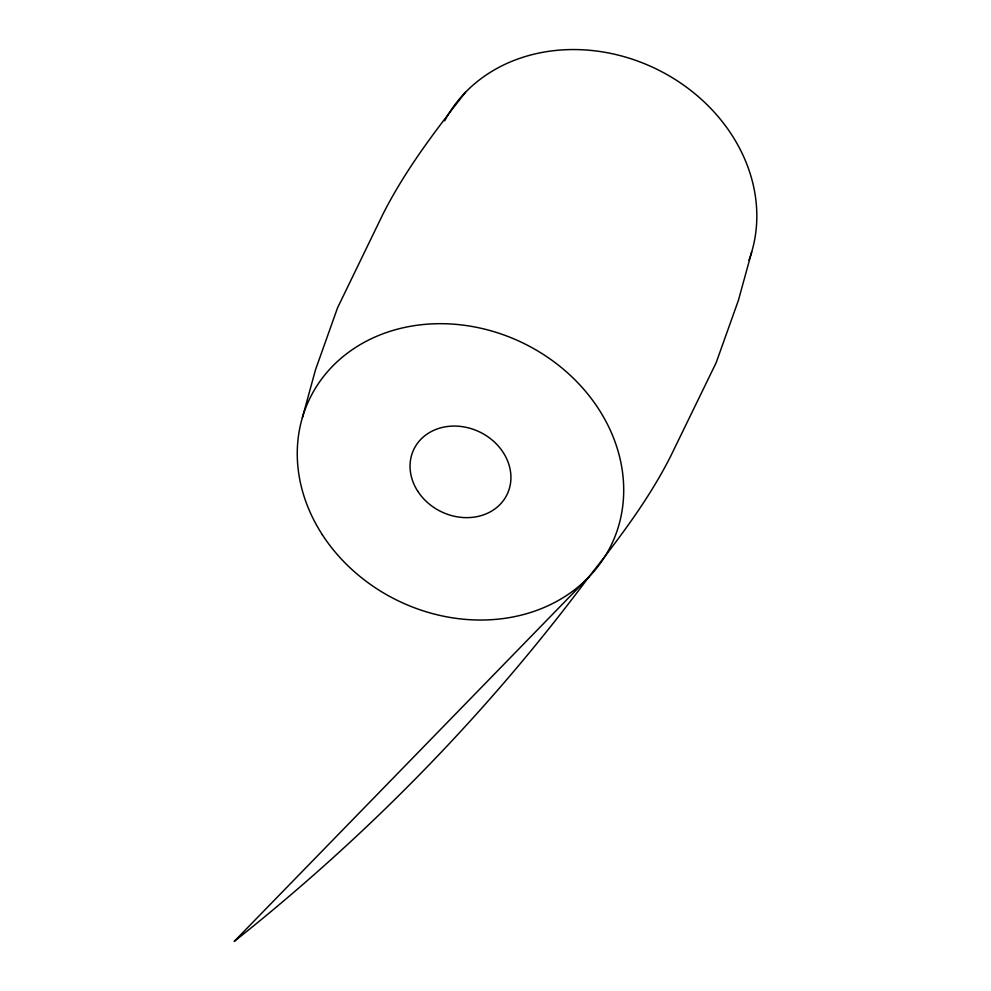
<?xml version="1.0" encoding="UTF-8"?>
<svg xmlns="http://www.w3.org/2000/svg" width="991" height="991" viewBox="0 0 991 991"><rect width="100%" height="100%" fill="white"/><g stroke="black" fill="none" stroke-linecap="round" stroke-linejoin="round"><path stroke-width="1.49" d="M302.404 417.583L315.534 369.68L337.584 307.743L382.836 214.378C405.084 170.341 435.16 130.837 465.559 92.2M751.686 251.999L738.406 300.36L716.146 362.743L670.758 456.046C648.659 499.786 618.731 538.993 588.518 577.369L234.186 941.45A2574.729 2199.995 25.9 0 0 588.518 577.369M444.711 120.815A167.603 143.212 25.9 0 1 652.165 67.016A167.603 143.212 25.9 0 1 748.961 260.187M322.286 534.657A167.603 143.212 25.9 0 0 604.807 556.682A167.603 143.212 25.9 0 0 454.361 324.23A167.603 143.212 25.9 0 0 322.286 534.657M417.781 491.263A51.792 44.248 25.9 0 0 505.088 498.064A51.792 44.248 25.9 0 0 458.598 426.241A51.792 44.248 25.9 0 0 417.781 491.263"/></g></svg>
